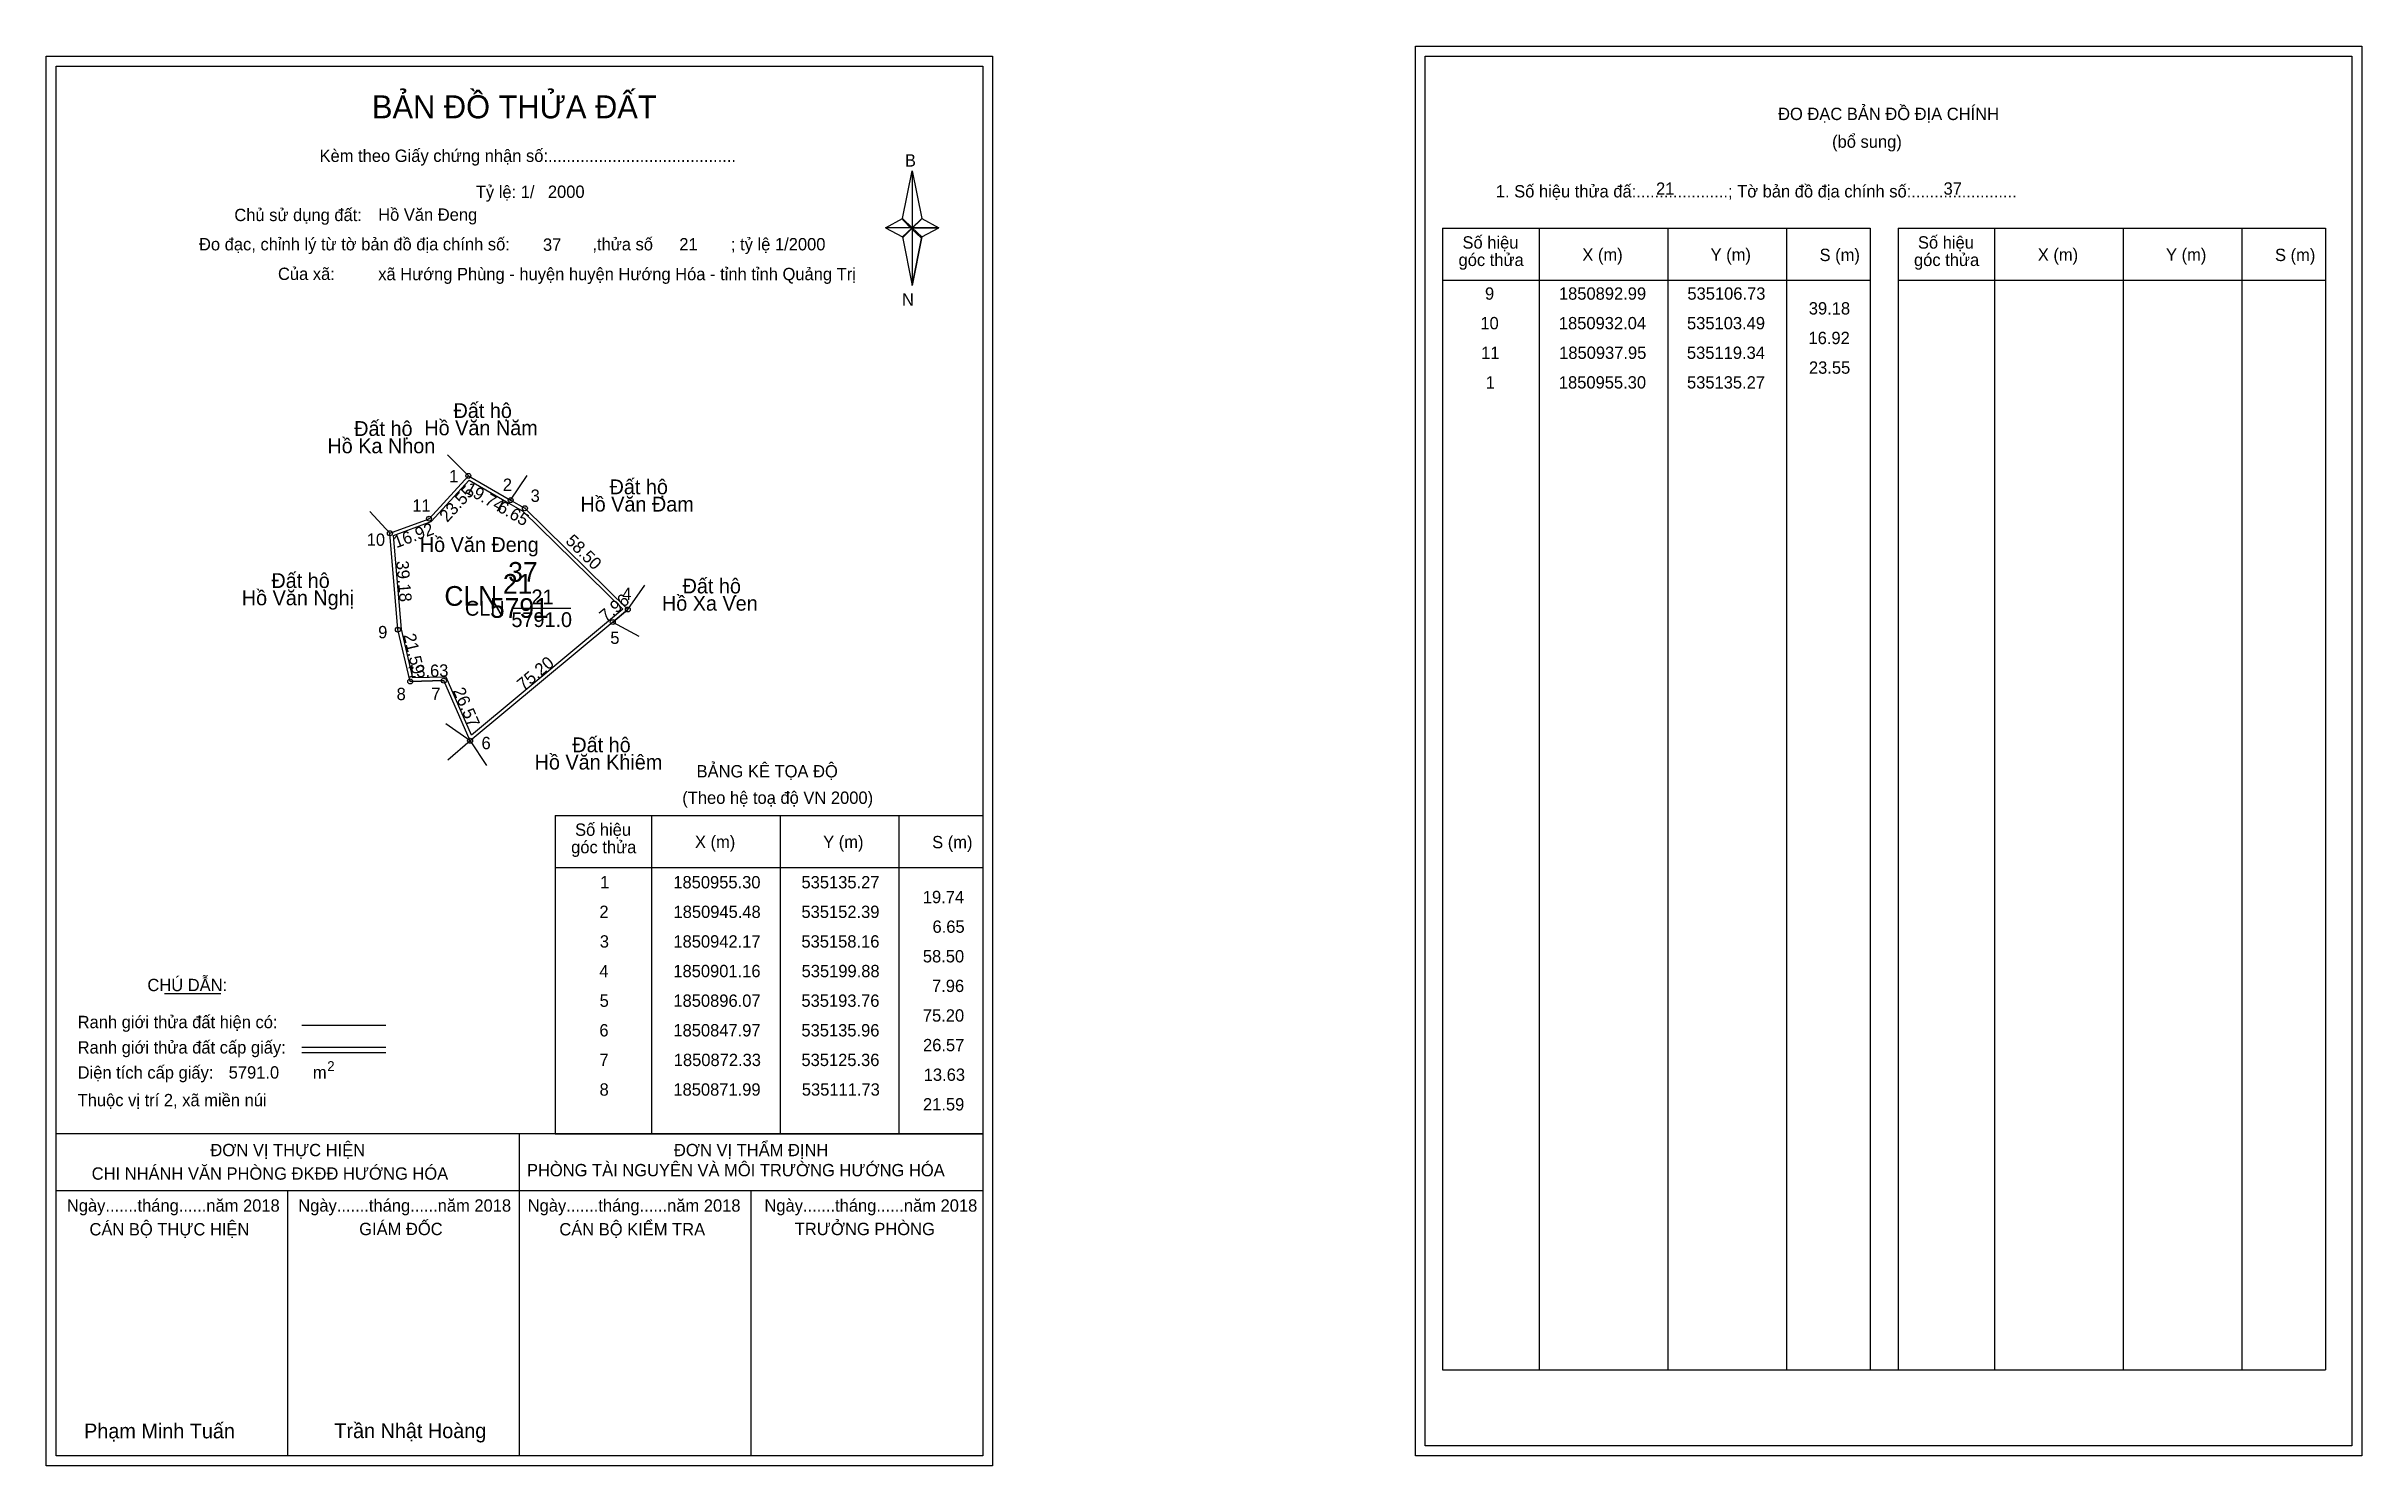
# Model space of a CAD drawing. Extents: x 534964 to 535902, y 1850554 to 1851129.
import ezdxf

# ---------------------------------------------------------------- set-up
doc = ezdxf.new("R2010")
doc.units = 0
for name, color, linetype in [('Level 1', 7, 'Continuous'), ('Level 10', 7, 'Continuous'), ('Level 11', 7, 'Continuous'), ('Level 13', 7, 'Continuous'), ('Level 2', 7, 'Continuous'), ('Level 27', 7, 'Continuous'), ('Level 3', 7, 'Continuous'), ('Level 36', 7, 'Continuous'), ('Level 4', 7, 'Continuous'), ('Level 49', 7, 'Continuous'), ('Level 5', 7, 'Continuous'), ('Level 53', 7, 'Continuous'), ('Level 55', 7, 'Continuous'), ('Level 6', 7, 'Continuous'), ('Level 63', 7, 'Continuous'), ('Level 7', 7, 'Continuous'), ('Level 9', 7, 'Continuous')]:
    doc.layers.add(name, color=color, linetype=linetype)

msp = doc.modelspace()

# ---------------------------------------------------------------- linework, layer by layer
at = {"layer": 'Level 1'}
for p, q in [((534968.28, 1851121.36), (534968.28, 1851121.36)), ((535522.92, 1851125.36), (535522.92, 1851125.36)), ((535311.12, 1851059.6), (535315.06, 1851078.88)), ((535315.06, 1851078.88), (535315.06, 1851055.83)), ((535315.06, 1851078.88), (535318.99, 1851059.6)), ((535304.23, 1851055.83), (535311.12, 1851059.6)), ((535311.12, 1851059.6), (535315.06, 1851055.83)), ((535314.76, 1851055.39), (535311.12, 1851059.16)), ((535315.06, 1851055.83), (535311.12, 1851052.15)), ((535318.7, 1851059.16), (535314.76, 1851055.39)), ((535314.76, 1851055.39), (535318.7, 1851059.16)), ((535318.99, 1851059.6), (535315.06, 1851055.83)), ((535315.06, 1851055.83), (535315.06, 1851032.43)), ((535315.06, 1851055.83), (535325.88, 1851055.83)), ((535315.06, 1851055.83), (535318.99, 1851052.15)), ((535318.99, 1851052.15), (535325.88, 1851055.83)), ((535529.99, 1851055.65), (535703.19, 1851055.65)), ((535569.17, 1850593.12), (535569.17, 1851055.65)), ((535621.31, 1850593.12), (535621.31, 1851055.65)), ((535669.26, 1851055.65), (535669.26, 1850593.12)), ((535703.19, 1851055.65), (535703.19, 1850593.12)), ((535714.5, 1851055.65), (535887.71, 1851055.65)), ((535753.68, 1850593.12), (535753.68, 1851055.65)), ((535805.83, 1850593.12), (535805.83, 1851055.65)), ((535853.77, 1851055.65), (535853.77, 1850593.12)), ((535887.71, 1851055.65), (535887.71, 1850593.12)), ((535314.76, 1851055.39), (535311.12, 1851051.71)), ((535311.12, 1851051.71), (535314.76, 1851055.39)), ((535311.12, 1851052.15), (535315.06, 1851032.43)), ((535318.7, 1851051.71), (535314.76, 1851055.39)), ((535318.99, 1851052.15), (535315.06, 1851032.43)), ((535529.99, 1851034.6), (535703.19, 1851034.6)), ((535714.5, 1851034.6), (535887.71, 1851034.6)), ((535170.47, 1850817.71), (535343.67, 1850817.71)), ((535209.65, 1850688.66), (535209.65, 1850817.71)), ((535261.79, 1850688.66), (535261.79, 1850817.71)), ((535309.73, 1850817.71), (535309.73, 1850688.66)), ((535170.47, 1850796.65), (535343.67, 1850796.65)), ((535012.11, 1850745.49), (535034.92, 1850745.49)), ((535067.84, 1850732.68), (535101.87, 1850732.68)), ((535067.84, 1850723.79), (535101.87, 1850723.79)), ((535067.84, 1850721.6), (535101.87, 1850721.6)), ((535181.93, 1850688.66), (534968.27, 1850688.66)), ((535343.67, 1850688.66), (535133.99, 1850688.66)), ((535155.97, 1850558.21), (535155.97, 1850688.66)), ((535170.47, 1850688.65), (535343.67, 1850688.65)), ((535343.67, 1850665.56), (534968.27, 1850665.56)), ((535062.12, 1850558.21), (535062.12, 1850665.56)), ((535249.82, 1850558.21), (535249.82, 1850665.56)), ((535529.99, 1850593.12), (535887.71, 1850593.12)), ((535898.32, 1850562.21), (535898.32, 1850562.21)), ((535343.67, 1850558.21), (535343.67, 1850558.21))]:
    msp.add_line(p, q, dxfattribs=at)
for points in [[(535311.12, 1851059.6), (535315.06, 1851078.88), (535315.06, 1851055.83)], [(535304.23, 1851055.83), (535311.12, 1851052.15), (535315.06, 1851055.83)], [(535315.06, 1851055.83), (535318.99, 1851059.6), (535325.88, 1851055.83)], [(535315.06, 1851055.83), (535315.06, 1851032.43), (535318.99, 1851052.15)]]:
    msp.add_lwpolyline(points, close=True, dxfattribs=at)
at = {"layer": 'Level 10'}
for p, q in [((535193.76, 1850896.07), (535199.88, 1850901.16)), ((535111.73, 1850871.99), (535125.36, 1850872.33))]:
    msp.add_line(p, q, dxfattribs=at)
for points in [[(535193.76, 1850896.07), (535135.96, 1850847.97), (535125.36, 1850872.33), (535111.73, 1850871.99), (535106.73, 1850892.99), (535103.49, 1850932.04), (535119.34, 1850937.95), (535135.27, 1850955.3), (535152.39, 1850945.48), (535158.16, 1850942.17), (535199.88, 1850901.16)], [(535192.86, 1850897.15), (535136.5, 1850850.24), (535126.27, 1850873.75), (535112.83, 1850873.42), (535108.12, 1850893.21), (535104.97, 1850931.1), (535120.14, 1850936.76), (535135.54, 1850953.53), (535151.69, 1850944.27), (535157.31, 1850941.05), (535197.79, 1850901.25)]]:
    msp.add_lwpolyline(points, close=True, dxfattribs=at)
at = {"layer": 'Level 11'}
for centre in [(535135.27, 1850955.3), (535152.39, 1850945.48), (535158.16, 1850942.17), (535119.34, 1850937.95), (535103.49, 1850932.04), (535193.76, 1850896.07), (535193.76, 1850896.07), (535199.88, 1850901.16), (535106.73, 1850892.99), (535111.73, 1850871.99), (535125.36, 1850872.33), (535135.96, 1850847.97)]:
    msp.add_circle(centre, 1, dxfattribs=at)
at = {"layer": 'Level 27'}
for p, q in [((535135.27, 1850955.3), (535126.76, 1850963.76)), ((535152.39, 1850945.48), (535159.05, 1850955.46)), ((535103.49, 1850932.04), (535095.31, 1850940.82)), ((535199.88, 1850901.16), (535206.82, 1850910.95)), ((535193.76, 1850896.07), (535204.29, 1850890.32)), ((535135.96, 1850847.97), (535126.12, 1850854.84)), ((535135.96, 1850847.97), (535126.89, 1850840.11)), ((535135.96, 1850847.97), (535142.62, 1850837.99))]:
    msp.add_line(p, q, dxfattribs=at)
at = {"layer": 'Level 3'}
for p, q in [((535529.99, 1851055.65), (535529.99, 1850593.12)), ((535714.5, 1851055.65), (535714.5, 1850593.12)), ((535170.47, 1850817.71), (535170.47, 1850688.66))]:
    msp.add_line(p, q, dxfattribs=at)
at = {"layer": 'Level 63'}
for points in [[(534964.27, 1851125.36), (535347.67, 1851125.36), (535347.67, 1850554.21), (534964.27, 1850554.21)], [(534968.27, 1851121.36), (535343.67, 1851121.36), (535343.67, 1850558.21), (534968.27, 1850558.21)], [(535518.93, 1851129.36), (535902.33, 1851129.36), (535902.33, 1850558.21), (535518.93, 1850558.21)], [(535522.93, 1851125.36), (535898.33, 1851125.36), (535898.33, 1850562.21), (535522.93, 1850562.21)]]:
    msp.add_lwpolyline(points, close=True, dxfattribs=at)
at = {"layer": 'Level 9'}
msp.add_line((535152.7, 1850901.64), (535176.78, 1850901.64), dxfattribs=at)

# ---------------------------------------------------------------- texts
at = {"layer": 'Level 1'}
for s, height, p in [('BẢN ĐỒ THỬA ĐẤT', 9.3313, (535096.21, 1851100.17)), ('ĐO ĐẠC BẢN ĐỒ ĐỊA CHÍNH', 5, (535665.88, 1851099.48)), ('(bổ sung)', 5, (535687.76, 1851088.24)), ('Kèm theo Giấy chứng nhận số:.........................................', 5, (535074.97, 1851082.51)), ('B', 5, (535312.14, 1851080.63)), ('1. Số hiệu thửa đấ:....................; Tờ bản đồ địa chính số:.......................', 5, (535551.54, 1851068.12)), ('Chủ sử dụng đất:', 5, (535040.45, 1851058.53)), ('Đo đạc, chỉnh lý từ tờ bản đồ địa chính số:                  ,thửa số                 ; tỷ lệ 1/2000', 5, (535026.14, 1851046.67)), ('Số hiệu', 5, (535538.02, 1851047.39)), ('X (m)', 5, (535586.58, 1851042.44)), ('Y (m)', 5, (535638.54, 1851042.44)), ('S (m)', 5, (535682.69, 1851042.34)), ('Số hiệu', 5, (535722.54, 1851047.39)), ('X (m)', 5, (535771.1, 1851042.44)), ('Y (m)', 5, (535823.05, 1851042.44)), ('S (m)', 5, (535867.21, 1851042.34)), ('Của xã:', 5, (535058.13, 1851034.67)), ('góc thửa', 5, (535536.43, 1851040.33)), ('góc thửa', 5, (535720.95, 1851040.33)), ('N', 5, (535310.94, 1851024.29)), ('BẢNG KÊ TỌA ĐỘ', 5, (535227.73, 1850833.11)), ('(Theo hệ toạ độ VN 2000)', 5, (535221.93, 1850822.39)), ('Số hiệu', 5, (535178.5, 1850809.44)), ('góc thửa', 5, (535176.91, 1850802.38)), ('X (m)', 5, (535227.06, 1850804.49)), ('Y (m)', 5, (535279.01, 1850804.49)), ('S (m)', 5, (535323.17, 1850804.39)), ('CHÚ DẪN:', 5, (535005.23, 1850746.5)), ('Ranh giới thửa đất hiện có:', 5, (534976.97, 1850731.5)), ('Ranh giới thửa đất cấp giấy:', 5, (534976.97, 1850721.22)), ('2', 4, (535078.08, 1850714.12)), ('Diện tích cấp giấy:', 5, (534976.97, 1850711.06)), ('m', 5, (535072.28, 1850711.1)), ('Thuộc vị trí 2, xã miền núi', 5, (534976.97, 1850699.86)), ('ĐƠN VỊ THỰC HIỆN', 5, (535030.74, 1850679.62)), ('ĐƠN VỊ THẨM ĐỊNH', 5, (535218.55, 1850679.62)), ('CHI NHÁNH VĂN PHÒNG ĐKĐĐ HƯỚNG HÓA', 5, (534982.66, 1850670.1)), ('PHÒNG TÀI NGUYÊN VÀ MÔI TRƯỜNG HƯỚNG HÓA', 5, (535159, 1850671.48)), ('Ngày.......tháng......năm 2018', 5, (534972.61, 1850657.15)), ('Ngày.......tháng......năm 2018', 5, (535066.35, 1850657.15)), ('Ngày.......tháng......năm 2018', 5, (535159.3, 1850657.15)), ('Ngày.......tháng......năm 2018', 5, (535255.22, 1850657.15)), ('CÁN BỘ THỰC HIỆN', 5, (534981.77, 1850647.52)), ('GIÁM ĐỐC', 5, (535091.04, 1850647.64)), ('CÁN BỘ KIỂM TRA', 5, (535172.12, 1850647.52)), ('TRƯỞNG PHÒNG', 5, (535267.5, 1850647.64)), ('Phạm Minh Tuấn', 6, (534979.59, 1850565.29)), ('Trần Nhật Hoàng', 6, (535080.98, 1850565.39))]:
    msp.add_text(s, height=height, dxfattribs=at).set_placement(p)
at = {"layer": 'Level 11'}
msp.add_text('Tỷ lệ: 1/', height=5, dxfattribs=at).set_placement((535138.29, 1851067.89))
at = {"layer": 'Level 13'}
for s, p in [('21', (535160.85, 1850903.24)), ('CLN', (535133.91, 1850898.64)), ('5791.0', (535152.71, 1850894.04))]:
    msp.add_text(s, height=6, dxfattribs=at).set_placement(p)
at = {"layer": 'Level 2'}
msp.add_text('Hồ Văn Đeng', height=6, dxfattribs=at).set_placement((535115.61, 1850924.46))
at = {"layer": 'Level 3'}
msp.add_text('CLN ', height=8, dxfattribs=at).set_placement((535125.55, 1850902.64))
at = {"layer": 'Level 36'}
for s, p in [('Đất hộ', (535129.25, 1850978.75)), ('Hồ Ka Nhon', (535078.16, 1850964.47)), ('Đất hộ', (535089.01, 1850971.47)), ('Hồ Văn Năm', (535117.43, 1850971.75)), ('Đất hộ', (535192.47, 1850947.84)), ('Hồ Văn Đam', (535180.65, 1850940.84)), ('Đất hộ', (535055.46, 1850909.87)), ('Hồ Văn Nghị', (535043.47, 1850902.87)), ('Hồ Xa Ven', (535213.69, 1850900.67)), ('Đất hộ', (535222.06, 1850907.67)), ('Đất hộ', (535177.39, 1850843.31)), ('Hồ Văn Khiêm', (535162.11, 1850836.31))]:
    msp.add_text(s, height=6, dxfattribs=at).set_placement(p)
at = {"layer": 'Level 4'}
msp.add_text('21', height=8, dxfattribs=at).set_placement((535149.25, 1850907.53))
at = {"layer": 'Level 49'}
for s, rotation, p in [('23.55', 47.44323, (535126.71, 1850936.22)), ('19.74', 330.1615, (535133.45, 1850948.74)), ('6.65', 330.15897, (535146.6, 1850941.2)), ('16.92', 20.44901, (535106.08, 1850925.96)), ('58.50', 315.49171, (535174.31, 1850928.54)), ('39.18', 274.743, (535106.03, 1850920.72)), ('7.96', 39.75028, (535190.94, 1850895.8)), ('21.59', 283.3925, (535108.9, 1850890.79)), ('13.63', 1.42895, (535110.5, 1850873.56)), ('75.20', 39.76655, (535157.55, 1850868.02)), ('26.57', 293.51576, (535128.88, 1850868.26))]:
    msp.add_text(s, height=5, rotation=rotation, dxfattribs=at).set_placement(p)
at = {"layer": 'Level 5'}
msp.add_text('5791', height=8, dxfattribs=at).set_placement((535144.02, 1850897.75))
at = {"layer": 'Level 53'}
for s, p in [('9', (535547.14, 1851026.68)), ('1850892.99', (535577.1, 1851026.68)), ('535106.73', (535629.14, 1851026.68)), ('10', (535545.27, 1851014.68)), ('1850932.04', (535577.07, 1851014.68)), ('535103.49', (535628.99, 1851014.68)), ('39.18', (535678.33, 1851020.68)), ('16.92', (535678.21, 1851008.68)), ('11', (535545.59, 1851002.68)), ('1850937.95', (535577.19, 1851002.68)), ('535119.34', (535628.96, 1851002.68)), ('23.55', (535678.39, 1850996.68)), ('1', (535547.43, 1850990.68)), ('1850955.30', (535577.07, 1850990.68)), ('535135.27', (535628.99, 1850990.68)), ('1', (535188.66, 1850788.15)), ('1850955.30', (535218.3, 1850788.15)), ('535135.27', (535270.22, 1850788.15)), ('19.74', (535319.39, 1850782.15)), ('2', (535188.36, 1850776.15)), ('1850945.48', (535218.38, 1850776.15)), ('535152.39', (535270.21, 1850776.15)), ('6.65', (535323.31, 1850770.15)), ('3', (535188.52, 1850764.15)), ('1850942.17', (535218.33, 1850764.15)), ('535158.16', (535270.2, 1850764.15)), ('4', (535188.34, 1850752.15)), ('1850901.16', (535218.31, 1850752.15)), ('535199.88', (535270.27, 1850752.15)), ('58.50', (535319.4, 1850758.15)), ('7.96', (535323.11, 1850746.15)), ('5', (535188.45, 1850740.15)), ('1850896.07', (535218.33, 1850740.15)), ('535193.76', (535270.2, 1850740.15)), ('75.20', (535319.4, 1850734.15)), ('6', (535188.35, 1850728.15)), ('1850847.97', (535218.33, 1850728.15)), ('535135.96', (535270.2, 1850728.15)), ('26.57', (535319.47, 1850722.15)), ('7', (535188.37, 1850716.15)), ('1850872.33', (535218.48, 1850716.15)), ('535125.36', (535270.2, 1850716.15)), ('8', (535188.42, 1850704.15)), ('1850871.99', (535218.33, 1850704.15)), ('535111.73', (535270.36, 1850704.15)), ('13.63', (535319.75, 1850710.15)), ('21.59', (535319.45, 1850698.15))]:
    msp.add_text(s, height=5, dxfattribs=at).set_placement(p)
at = {"layer": 'Level 55'}
for s, height, p in [('1', 0.8, (535135.05, 1850955.3)), ('12', 0.22, (535135.11, 1850955.08)), ('12', 0.22, (535135.11, 1850955.08)), ('11', 0.22, (535135.13, 1850955.08)), ('2', 0.8, (535152.12, 1850945.48)), ('263', 0.22, (535152.16, 1850945.26)), ('11', 0.22, (535152.25, 1850945.26)), ('3', 0.8, (535157.91, 1850942.17)), ('11', 0.8, (535118.82, 1850937.95)), ('12', 0.22, (535119.18, 1850937.73)), ('12', 0.22, (535119.18, 1850937.73)), ('263', 0.22, (535157.93, 1850941.95)), ('10', 0.8, (535102.92, 1850932.04)), ('12', 0.22, (535103.33, 1850931.82)), ('12', 0.22, (535103.33, 1850931.82)), ('0', 0.22, (535103.41, 1850931.82)), ('0', 0.22, (535103.41, 1850931.82)), ('266', 0.22, (535193.52, 1850895.85)), ('5', 0.8, (535193.5, 1850896.07)), ('38', 0.22, (535193.61, 1850895.85)), ('4', 0.8, (535199.6, 1850901.16)), ('263', 0.22, (535199.65, 1850900.94)), ('266', 0.22, (535199.64, 1850900.94)), ('9', 0.8, (535106.46, 1850892.99)), ('0', 0.22, (535106.65, 1850892.77)), ('0', 0.22, (535106.65, 1850892.77)), ('8', 0.8, (535111.47, 1850871.99)), ('0', 0.22, (535111.65, 1850871.77)), ('0', 0.22, (535111.65, 1850871.77)), ('7', 0.8, (535125.09, 1850872.33)), ('0', 0.22, (535125.28, 1850872.11)), ('0', 0.22, (535125.28, 1850872.11)), ('6', 0.8, (535135.69, 1850847.97)), ('38', 0.22, (535135.81, 1850847.75)), ('0', 0.22, (535135.88, 1850847.75)), ('0', 0.22, (535135.88, 1850847.75))]:
    msp.add_text(s, height=height, dxfattribs=at).set_placement(p)
at = {"layer": 'Level 6'}
for s, p in [('21', (535616.44, 1851069.2)), ('37', (535732.93, 1851069.24)), ('2000', (535167.48, 1851067.93)), ('Hồ Văn Đeng', (535098.72, 1851058.66)), ('37', (535165.49, 1851046.49)), ('21', (535220.73, 1851046.65)), ('xã Hướng Phùng - huyện huyện Hướng Hóa - tỉnh tỉnh Quảng Trị', (535098.75, 1851034.58)), ('5791.0', (535038.16, 1850711.07))]:
    msp.add_text(s, height=5, dxfattribs=at).set_placement(p)
at = {"layer": 'Level 7'}
msp.add_text('37', height=8, dxfattribs=at).set_placement((535151.4, 1850912.38))
at = {"layer": 'Level 9'}
for s, p in [('1', (535127.48, 1850952.66)), ('2', (535149.23, 1850949.21)), ('11', (535112.53, 1850940.76)), ('3', (535160.49, 1850944.77)), ('10', (535094.07, 1850926.95)), ('4', (535197.59, 1850905.03)), ('9', (535098.72, 1850889.48)), ('5', (535192.78, 1850887.2)), ('8', (535106.19, 1850864.42)), ('7', (535120.24, 1850864.43)), ('6', (535140.59, 1850844.55))]:
    msp.add_text(s, height=5, dxfattribs=at).set_placement(p)

doc.saveas('drawing.dxf')
